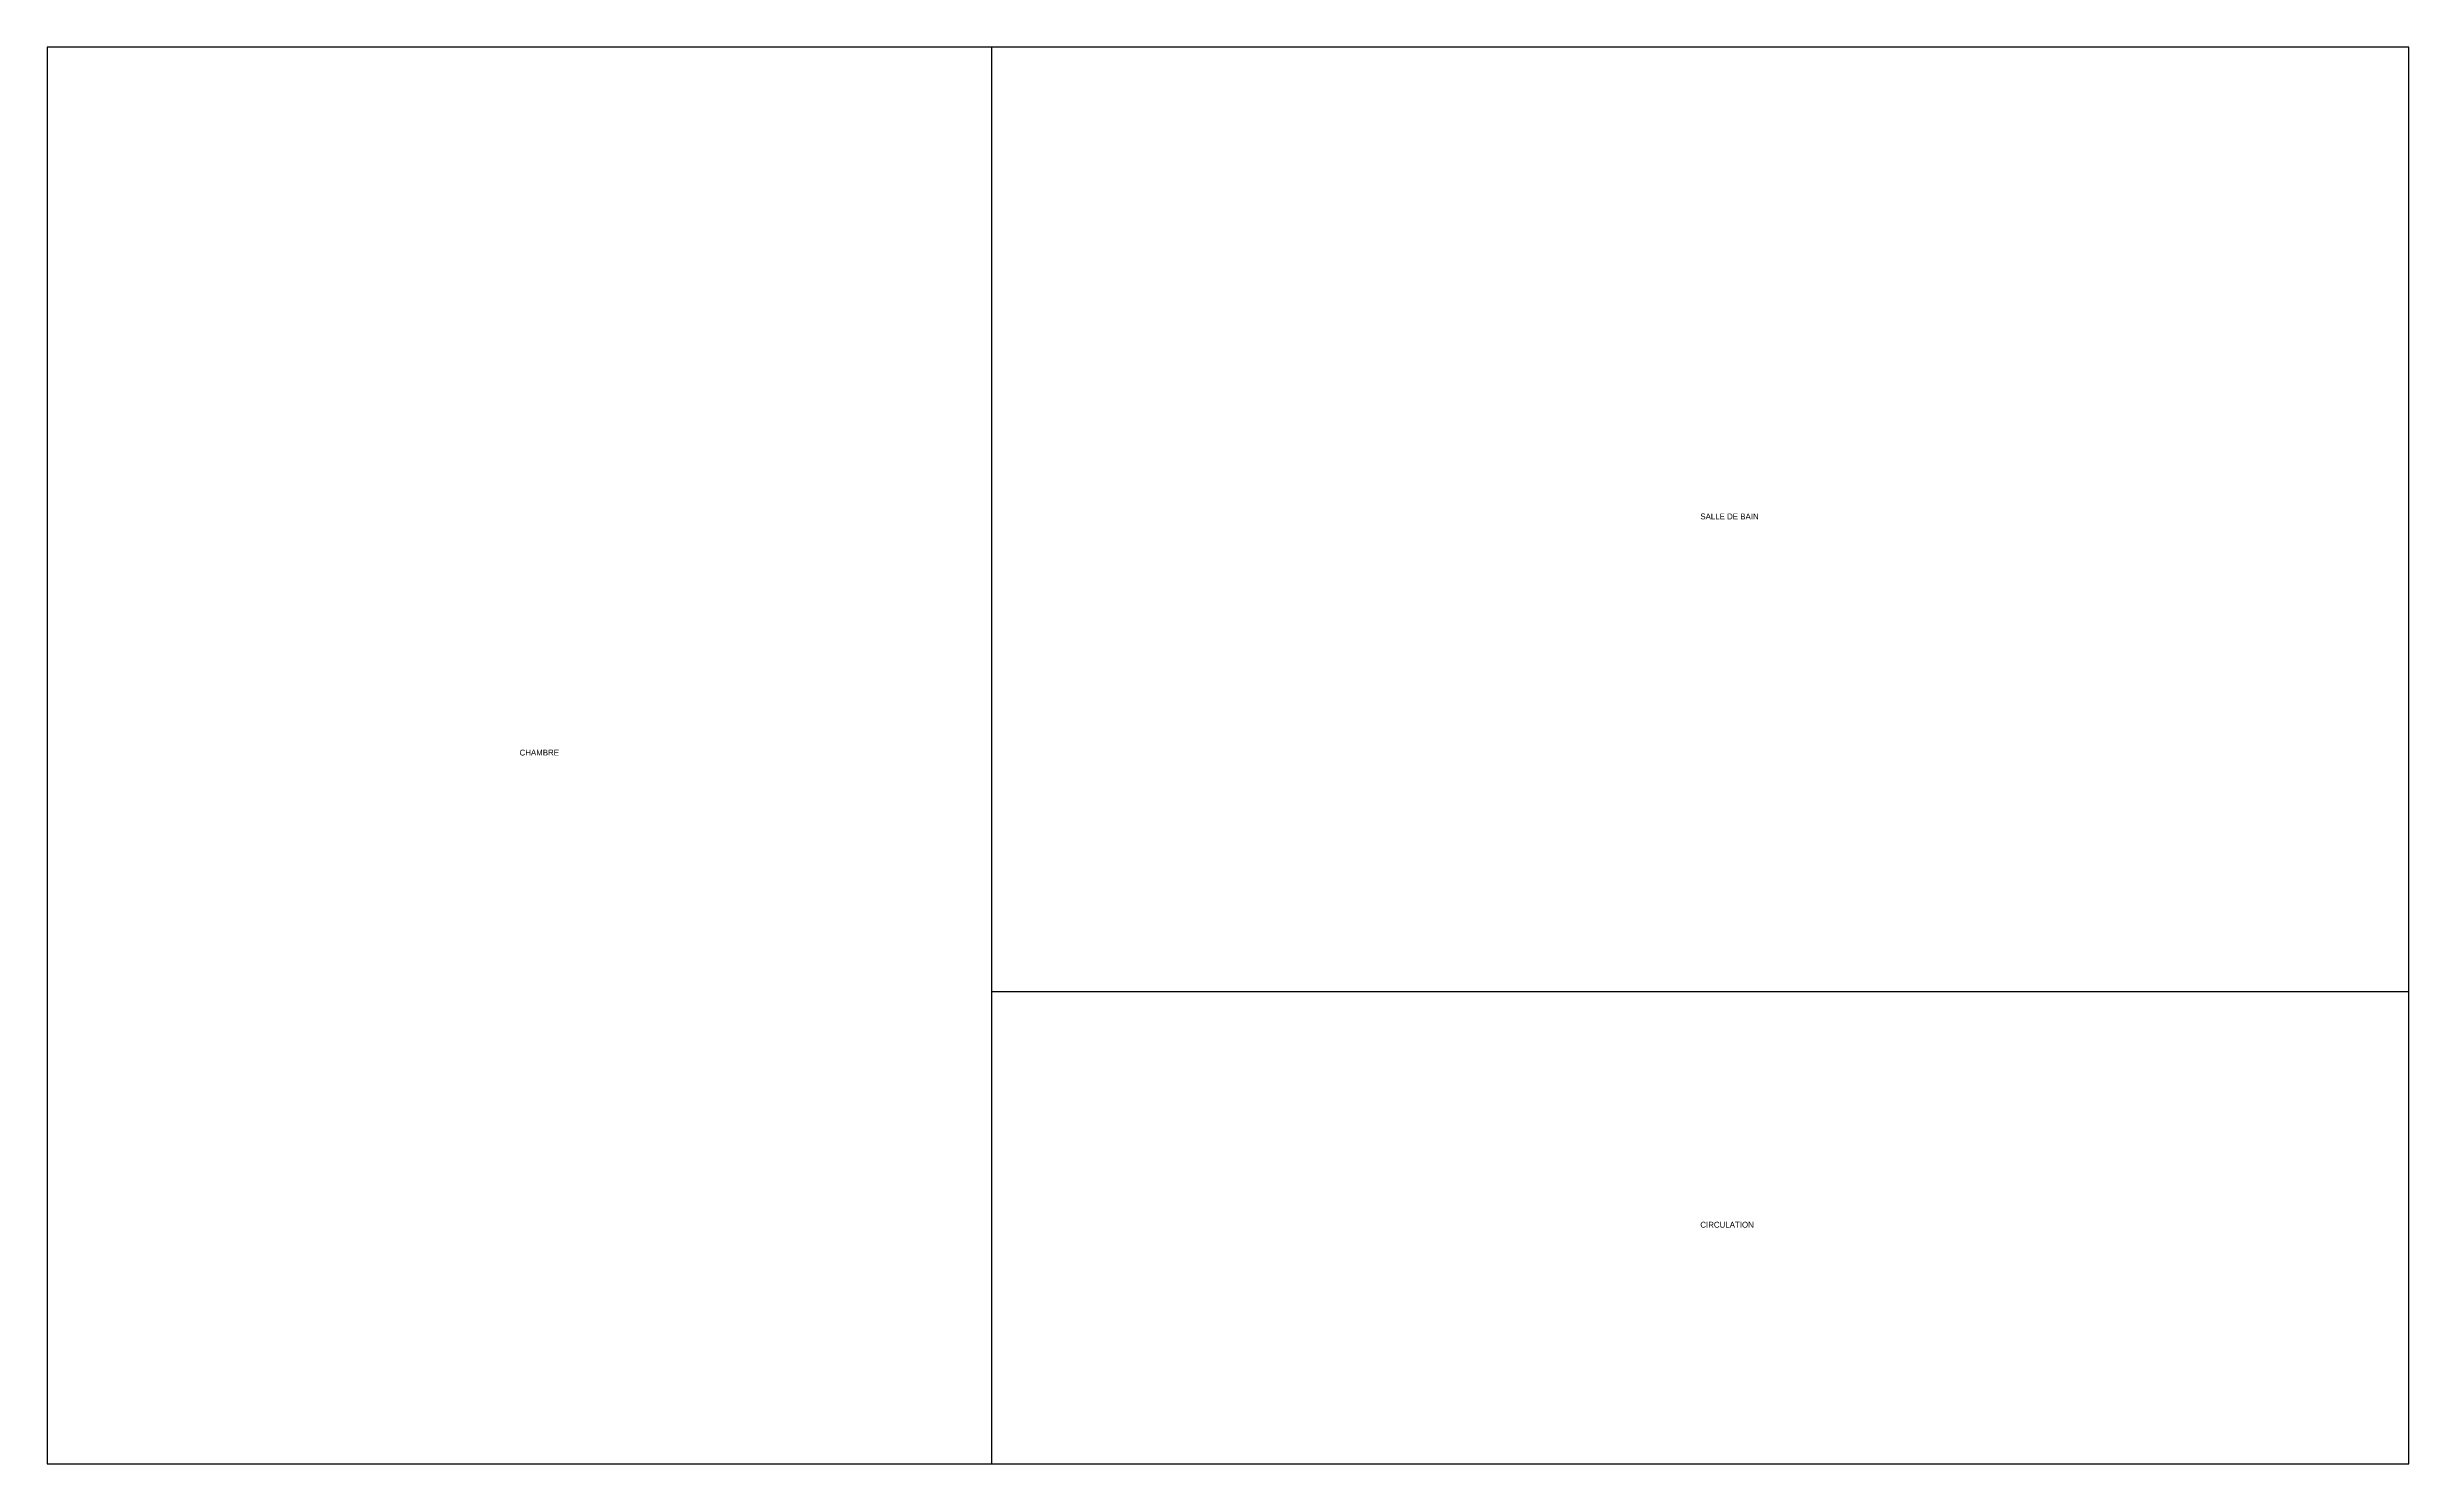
# Model space of a CAD drawing. Header units: metres. Extents: x 0 to 1000, y 0 to 600.
import ezdxf

# ---------------------------------------------------------------- set-up
doc = ezdxf.new("R2010")
doc.units = ezdxf.units.M

msp = doc.modelspace()

# ---------------------------------------------------------------- linework, layer by layer
for p, q in [((400, 0), (400, 600)), ((400, 200), (1000, 200))]:
    msp.add_line(p, q)
msp.add_lwpolyline([(0, 0), (1000, 0), (1000, 600), (0, 600), (0, 0)])

# ---------------------------------------------------------------- texts
for s, p in [('SALLE DE BAIN', (700, 400)), ('CHAMBRE', (200, 300)), ('CIRCULATION', (700, 100))]:
    msp.add_text(s, height=2.5).set_placement(p)

doc.saveas('drawing.dxf')
